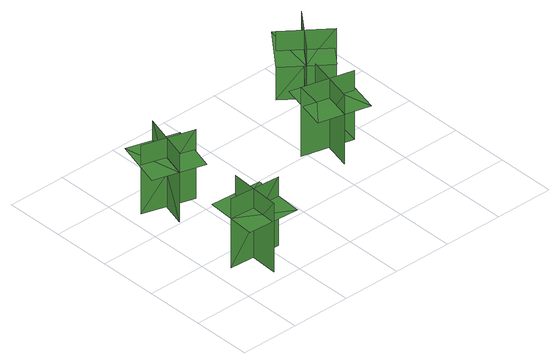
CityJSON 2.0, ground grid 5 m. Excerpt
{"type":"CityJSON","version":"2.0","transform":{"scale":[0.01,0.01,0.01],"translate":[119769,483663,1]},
"CityObjects":{
"tree1":{"type":"SolitaryVegetationObject","geometry":[{"type":"MultiSurface","lod":"1","boundaries":[[[0,1,2]],[[0,2,3]],[[4,5,6]],[[4,6,7]],[[8,9,10]],[[8,10,11]],[[8,11,12]],[[8,12,13]]]}]},
"tree2":{"type":"SolitaryVegetationObject","geometry":[{"type":"MultiSurface","lod":"1","boundaries":[[[14,15,16]],[[14,16,17]],[[18,19,20]],[[18,20,21]],[[22,23,24]],[[22,24,25]],[[22,25,26]],[[22,26,27]]]}]},
"tree3":{"type":"SolitaryVegetationObject","geometry":[{"type":"MultiSurface","lod":"1","boundaries":[[[28,29,30]],[[28,30,31]],[[32,33,34]],[[32,34,35]],[[36,37,38]],[[36,38,39]],[[36,39,40]],[[36,40,41]]]}]},
"tree4":{"type":"SolitaryVegetationObject","geometry":[{"type":"MultiSurface","lod":"1","boundaries":[[[42,43,44]],[[42,44,45]],[[46,47,48]],[[46,48,49]],[[50,51,52]],[[50,52,53]],[[50,53,54]],[[50,54,55]]]}]}
},
"vertices":[
[366,538,22],[338,97,22],[338,97,637],[366,538,637],[144,345,22],[585,317,22],[585,317,637],[144,345,637],[144,345,465],[129,124,465],[571,96,465],[585,317,465],[599,538,465],[158,566,465],
[102,1265,35],[527,1140,35],[527,1140,651],[102,1265,651],[242,1005,35],[367,1430,35],[367,1430,651],[242,1005,651],[242,1005,478],[454,943,478],[579,1367,478],[367,1430,478],[154,1492,478],[30,1067,478],
[1865,896,41],[1436,1004,41],[1436,1004,656],[1865,896,656],[1715,1150,41],[1608,721,41],[1608,721,656],[1715,1150,656],[1715,1150,484],[1501,1204,484],[1393,774,484],[1608,721,484],[1823,667,484],[1930,1096,484],
[1754,1620,62],[2102,1347,62],[2102,1347,678],[1754,1620,678],[1787,1327,62],[2060,1675,62],[2060,1675,678],[1787,1327,678],[1787,1327,506],[1962,1191,506],[2234,1539,506],[2060,1675,506],[1886,1812,506],[1613,1464,506]
]}
